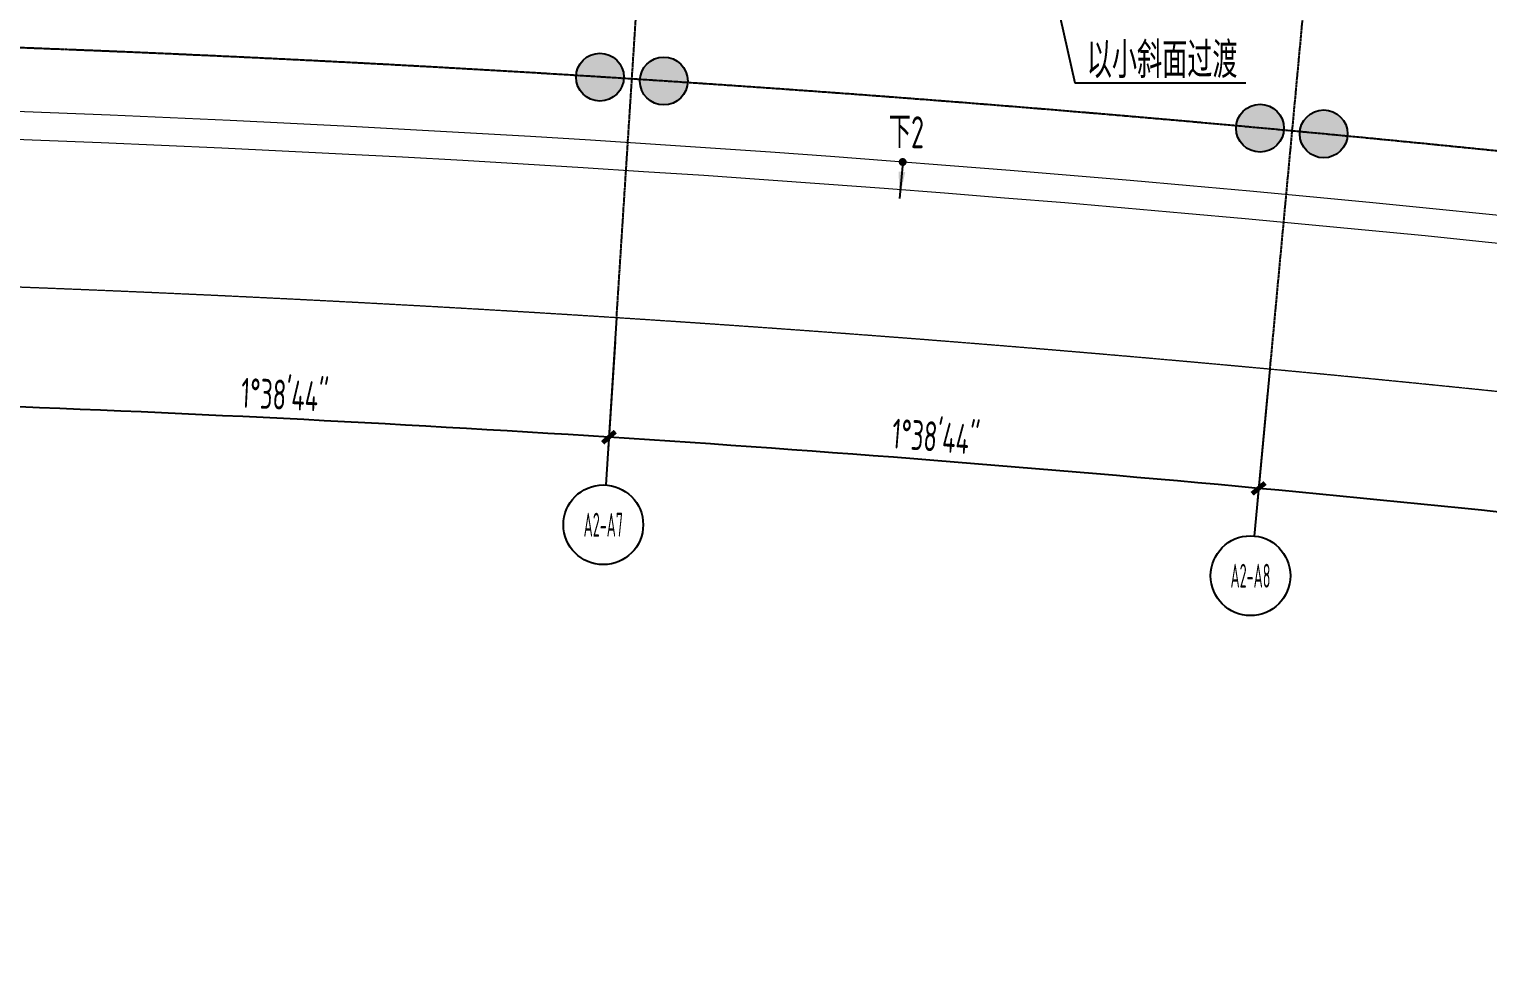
# Model space of a CAD drawing. Header units: millimetres. Extents: x 11639278 to 23698211, y -13072636 to -5537337.
# Drawn here: x 11789721 to 11808014, y -6416767 to -6405050 of the extents above; entities that cross this region are included whole.
import ezdxf
from ezdxf.enums import TextEntityAlignment as Align

# ---------------------------------------------------------------- set-up
doc = ezdxf.new("R2010")
doc.units = ezdxf.units.MM
doc.header["$LTSCALE"] = 10
for name, pattern in [('A2-RG-AXIS$0$CENTER', [2, 1.25, -0.25, 0.25, -0.25]), ('A2-RG-AXIS$0$DOTE', [2.42, 2, -0.2, 0.02, -0.2]), ('A2-RI-F1$0$DOT2', [0.125, 0, -0.125]), ('A2-RI-F1$0$Overhead 1_16_', [2.579687, 1.5875, -0.992188])]:
    doc.linetypes.add(name, pattern=pattern)
for name, color, linetype in [('A2-RG-AXIS$0$A-AXIS', 1, 'Continuous'), ('A2-RG-AXIS$0$A-DIMS-100', 1, 'Continuous'), ('A2-RG-AXIS$0$A-GRID', 1, 'A2-RG-AXIS$0$CENTER'), ('A2-RG-AXIS$0$A-SYMB', 4, 'Continuous'), ('A2-RI-F1$0$$0$AUDIT_D_120618114340-341', 1, 'Continuous'), ('A2-RI-F1$0$A-FLOR-OTLN', 4, 'A2-RI-F1$0$DOT2'), ('A2-RI-F1$0$A-SYMB', 4, 'Continuous'), ('A2-RI-F1$0$A-SYMB-AREA', 4, 'Continuous'), ('A2-RI-F1$0$A-SYMB-NAME', 4, 'Continuous'), ('A2-RI-F1$0$AUDIT_D_120618114340-341', 1, 'Continuous'), ('A2-RS-F1$0$A-HATH-GRAY', 8, 'Continuous'), ('A2-RS-F1$0$A-WALL-CONC', 6, 'Continuous')]:
    doc.layers.add(name, color=color, linetype=linetype)
for name, color, linetype, lineweight in [('A2-RI-F1$0$A-DETL-LLIN', 3, 'Continuous', 5), ('A2-RI-F1$0$A-FLOR-OVHD', 8, 'A2-RI-F1$0$Overhead 1_16_', 5), ('A2-RS-F1$0$A-COLS', 4, 'Continuous', 5)]:
    doc.layers.add(name, color=color, linetype=linetype, lineweight=lineweight)
doc.layers.add('A2-RI-F1$0$A-X-AREA', color=6, linetype='Continuous', plot=False)
doc.styles.add('A2-RG-AXIS$0$ECADI', font='hzs.shx', dxfattribs={"width": 0.7, "bigfont": 'hztxt.shx'})
doc.styles.add('A2-RG-AXIS$0$XD2008', font='hzs.shx', dxfattribs={"width": 0.7, "bigfont": 'hztxt.shx'})
doc.styles.add('A2-RI-F1$0$ECADI', font='hzs.shx', dxfattribs={"width": 0.7, "bigfont": 'hztxt.shx'})
doc.dimstyles.new('A2-RG-AXIS$0$XD150', dxfattribs={"dimscale": 300, "dimtxt": 2.5, "dimasz": 1.5, "dimexe": 1, "dimexo": 2, "dimgap": 0.5, "dimtad": 1, "dimdec": 0, "dimdsep": 46, "dimtxsty": 'A2-RG-AXIS$0$XD2008', "dimcen": 2.5, "dimclrt": 4, "dimaunit": 1, "dimadec": 3, "dimazin": 0, "dimtfac": 1, "dimtdec": 0, "dimtmove": 2, "dimatfit": 3, "dimfxl": 0, "dimtolj": 1, "dimtzin": 0, "dimarcsym": 0})

# ---------------------------------------------------------------- blocks, each defined once
blk = doc.blocks.new('A2-RG-AXIS$0$ECADI-TAG-GRID')
at = {"color": 13}
blk.add_circle((0, 0), 5, dxfattribs=at)
at = {"style": 'A2-RG-AXIS$0$ECADI', "width": 0.7}
blk.add_attdef('GRID', text='', height=5, dxfattribs=at).set_placement((0, 0), align=Align.MIDDLE)
blk = doc.blocks.new('A2-RG-AXIS$0$_ArchTick')
at = {"color": 0, "linetype": 'ByBlock', "const_width": 0.4}
blk.add_lwpolyline([(-0.5, -0.5), (0.5, 0.5)], dxfattribs=at)
blk = doc.blocks.new('*D493')
at = {"layer": 'A2-RG-AXIS$0$A-DIMS-100', "color": 0, "lineweight": -2, "ltscale": 3, "transparency": 16777216}
for p, q in [((11788872, -6408559), (11788824, -6409908)), ((11797069, -6408968), (11796982, -6410315))]:
    blk.add_line(p, q, dxfattribs=at)
blk.add_arc((11778731, -6694179), 284600, 86.32117, 87.96659, dxfattribs=at)
at = {"layer": 'Defpoints', "color": 0, "ltscale": 3, "transparency": 16777216}
for p in [(11788882, -6408259), (11797088, -6408668), (11794272, -6410003), (11778731, -6694179)]:
    blk.add_point(p, dxfattribs=at)
at = {"layer": 'A2-RG-AXIS$0$A-DIMS-100', "color": 0, "lineweight": -2, "ltscale": 3, "transparency": 16777216, "xscale": 150, "yscale": 150, "zscale": 150}
for p, rotation in [((11788829, -6409758), 177.9665933294709), ((11796992, -6410165), 356.3211745693902)]:
    blk.add_blockref('A2-RG-AXIS$0$_ArchTick', p, dxfattribs=dict(at, rotation=rotation))
at = {"layer": 'A2-RG-AXIS$0$A-DIMS-100', "color": 4, "ltscale": 3, "transparency": 16777216, "insert": (11792927, -6409634), "char_height": 375, "attachment_point": 5, "rotation": 357.1439, "style": 'A2-RG-AXIS$0$XD2008'}
blk.add_mtext('\\A1;1°38\'44"', dxfattribs=at)
blk = doc.blocks.new('*D495')
at = {"layer": 'A2-RG-AXIS$0$A-DIMS-100', "color": 0, "lineweight": -2, "ltscale": 3, "transparency": 16777216}
for p, q in [((11797069, -6408968), (11796982, -6410315)), ((11805251, -6409612), (11805125, -6410956))]:
    blk.add_line(p, q, dxfattribs=at)
blk.add_arc((11778731, -6694179), 284600, 84.67576, 86.32117, dxfattribs=at)
at = {"layer": 'Defpoints', "color": 0, "ltscale": 3, "transparency": 16777216}
for p in [(11797088, -6408668), (11805278, -6409313), (11802425, -6410567), (11778731, -6694179)]:
    blk.add_point(p, dxfattribs=at)
at = {"layer": 'A2-RG-AXIS$0$A-DIMS-100', "color": 0, "lineweight": -2, "ltscale": 3, "transparency": 16777216, "xscale": 150, "yscale": 150, "zscale": 150}
for p, rotation in [((11796992, -6410165), 176.3211745693895), ((11805139, -6410807), 354.6757558073726)]:
    blk.add_blockref('A2-RG-AXIS$0$_ArchTick', p, dxfattribs=dict(at, rotation=rotation))
at = {"layer": 'A2-RG-AXIS$0$A-DIMS-100', "color": 4, "ltscale": 3, "transparency": 16777216, "insert": (11801091, -6410159), "char_height": 375, "attachment_point": 5, "rotation": 355.4985, "style": 'A2-RG-AXIS$0$XD2008'}
blk.add_mtext('\\A1;1°38\'44"', dxfattribs=at)
blk = doc.blocks.new('*D497')
at = {"layer": 'A2-RG-AXIS$0$A-DIMS-100', "color": 0, "lineweight": -2, "ltscale": 3, "transparency": 16777216}
for p, q in [((11805251, -6409612), (11805125, -6410956)), ((11813411, -6410491), (11813247, -6411831))]:
    blk.add_line(p, q, dxfattribs=at)
blk.add_arc((11778731, -6694179), 284600, 83.03033, 84.67575, dxfattribs=at)
at = {"layer": 'Defpoints', "color": 0, "ltscale": 3, "transparency": 16777216}
for p in [(11805278, -6409313), (11813447, -6410193), (11810559, -6411364), (11778731, -6694179)]:
    blk.add_point(p, dxfattribs=at)
at = {"layer": 'A2-RG-AXIS$0$A-DIMS-100', "color": 0, "lineweight": -2, "ltscale": 3, "transparency": 16777216, "xscale": 150, "yscale": 150, "zscale": 150}
for p, rotation in [((11805139, -6410807), 174.6757533726868), ((11813265, -6411682), 353.0303346106688)]:
    blk.add_blockref('A2-RG-AXIS$0$_ArchTick', p, dxfattribs=dict(at, rotation=rotation))
at = {"layer": 'A2-RG-AXIS$0$A-DIMS-100', "color": 4, "ltscale": 3, "transparency": 16777216, "insert": (11809237, -6410919), "char_height": 375, "attachment_point": 5, "rotation": 353.853, "style": 'A2-RG-AXIS$0$XD2008'}
blk.add_mtext('\\A1;1°38\'44"', dxfattribs=at)
blk = doc.blocks.new('A2-RS-F1$0$Round Column - 600 mm Diameter-1753088-PARCEL 14  一层平面 - 公共教室 FIRST FLOOR PLAN - PUBLIC CLASSROOMS')
at = {"layer": 'A2-RS-F1$0$A-HATH-GRAY'}
blk.add_hatch(color=256, dxfattribs=at).paths.add_polyline_path([(300, 0, 0.414214), (0, 300, 0.414214), (-300, 0, 1)])
at = {"layer": 'A2-RS-F1$0$A-WALL-CONC'}
blk.add_circle((0, 0), 300, dxfattribs=at)
blk = doc.blocks.new('A2-RS-F1')
at = {"layer": 'A2-RS-F1$0$A-HATH-GRAY', "ltscale": 3}
h = blk.add_hatch(color=256, dxfattribs=at)
h.paths.add_polyline_path([(11790491, -6377046), (11789491, -6377011), (11789445, -6378310), (11790445, -6378346)], flags=16)
h.paths.add_polyline_path([(11794711, -6377236), (11794112, -6377197), (11794061, -6377996), (11794660, -6378034)], flags=0)
h.paths.add_polyline_path([(11794483, -6380779), (11793885, -6380740), (11793833, -6381539), (11794432, -6381577)], flags=0)
h.paths.add_polyline_path([(11793887, -6390061), (11793288, -6390022), (11793236, -6390821), (11793835, -6390859)], flags=0)
h.paths.add_polyline_path([(11793659, -6393604), (11793060, -6393565), (11793009, -6394364), (11793607, -6394402)], flags=0)
h.paths.add_polyline_path([(11789926, -6392936), (11788927, -6392901), (11788881, -6394200), (11789880, -6394236)], flags=16)
h.paths.add_polyline_path([(11781272, -6392739), (11780272, -6392732), (11780263, -6394032), (11781263, -6394039)], flags=16)
h.paths.add_polyline_path([(11772615, -6392791), (11771616, -6392812), (11771644, -6394112), (11772644, -6394090)], flags=16)
h.paths.add_polyline_path([(11771836, -6400549, 1), (11772736, -6400549, 1)])
h.paths.add_polyline_path([(11789602, -6400664, 1), (11788702, -6400664, 1)], flags=0)
h.paths.add_polyline_path([(11797126, -6401084, 1), (11798026, -6401084, 1)], flags=0)
h.paths.add_polyline_path([(11772267, -6376895), (11771267, -6376916), (11771295, -6378216), (11772295, -6378194)], flags=16)
h.paths.add_polyline_path([(11781380, -6376840), (11780380, -6376832), (11780371, -6378133), (11781371, -6378140)], flags=16)
h.paths.add_polyline_path([(11752826, -6385566), (11752029, -6385629), (11752188, -6387623), (11752985, -6387560)], flags=17)
h.paths.add_polyline_path([(11757363, -6385213), (11756565, -6385276), (11756724, -6387270), (11757521, -6387205)], flags=17)
h.paths.add_polyline_path([(11762965, -6393141), (11763031, -6394440), (11764030, -6394389), (11763964, -6393090)])
h.paths.add_polyline_path([(11793009, -6394364), (11793607, -6394402), (11793659, -6393604), (11793060, -6393565)], flags=17)
h.paths.add_polyline_path([(11793236, -6390821), (11793835, -6390859), (11793887, -6390061), (11793288, -6390022)], flags=17)
h.paths.add_polyline_path([(11793833, -6381539), (11794432, -6381577), (11794483, -6380779), (11793885, -6380740)], flags=17)
h.paths.add_polyline_path([(11794061, -6377996), (11794660, -6378034), (11794711, -6377236), (11794112, -6377197)], flags=17)
h.paths.add_polyline_path([(11762160, -6377261), (11762226, -6378560), (11763225, -6378509), (11763159, -6377211)], flags=17)
edge = h.paths.add_edge_path(flags=16)
edge.add_arc((11772286, -6400549), 450, 0, 360)
edge = h.paths.add_edge_path(flags=16)
edge.add_arc((11789152, -6400664), 450, 0, 360)
edge = h.paths.add_edge_path()
edge.add_arc((11763857, -6400856), 450, 0, 360)
edge = h.paths.add_edge_path(flags=17)
edge.add_arc((11797576, -6401084), 450, 0, 360)
edge = h.paths.add_edge_path()
edge.add_arc((11755441, -6401404), 450, 0, 360)
h.paths.add_polyline_path([(11756756, -6377587), (11756915, -6379580), (11756117, -6379644), (11755959, -6377650)], flags=17)
h.paths.add_polyline_path([(11757323, -6394797), (11758120, -6394731), (11758001, -6393238), (11757204, -6393301)])
h.paths.add_polyline_path([(11752786, -6395149), (11753584, -6395086), (11753449, -6393391), (11752652, -6393455)])
h.paths.add_polyline_path([(11751581, -6379997), (11752378, -6379934), (11752220, -6377940), (11751422, -6378003)])
edge = h.paths.add_edge_path()
edge.add_line((11771616, -6392813), (11771644, -6394112))
edge.add_line((11771644, -6394112), (11772644, -6394090))
edge.add_line((11772644, -6394090), (11772615, -6392791))
edge.add_line((11772615, -6392791), (11771616, -6392812))
edge.add_line((11780272, -6392732), (11780263, -6394032))
edge.add_line((11780263, -6394032), (11781263, -6394039))
edge.add_line((11781263, -6394039), (11781272, -6392739))
edge.add_line((11781272, -6392739), (11780272, -6392732))
edge.add_line((11788927, -6392901), (11788881, -6394200))
edge.add_line((11788881, -6394200), (11789880, -6394236))
edge.add_line((11789880, -6394236), (11789926, -6392936))
edge.add_line((11789926, -6392936), (11788927, -6392901))
edge.add_line((11789491, -6377011), (11789445, -6378310))
edge.add_line((11789445, -6378310), (11790445, -6378346))
edge.add_line((11790445, -6378346), (11790491, -6377046))
edge.add_line((11790491, -6377046), (11789491, -6377011))
edge.add_line((11780380, -6376833), (11780371, -6378133))
edge.add_line((11780371, -6378133), (11781371, -6378140))
edge.add_line((11781371, -6378140), (11781380, -6376840))
edge.add_line((11781380, -6376840), (11780380, -6376832))
edge.add_line((11771267, -6376917), (11771295, -6378216))
edge.add_line((11771295, -6378216), (11772295, -6378194))
edge.add_line((11772295, -6378194), (11772267, -6376895))
edge.add_line((11772267, -6376895), (11771267, -6376916))
edge.add_line((11756724, -6387270), (11757521, -6387205))
edge.add_line((11756565, -6385276), (11757363, -6385213))
edge.add_line((11756565, -6385276), (11756724, -6387270))
edge.add_line((11752188, -6387623), (11752985, -6387560))
edge.add_line((11752029, -6385629), (11752826, -6385566))
edge.add_line((11752029, -6385629), (11752188, -6387623))
edge.add_line((11752826, -6385566), (11752985, -6387560))
edge.add_line((11757362, -6385205), (11757521, -6387205))
edge = h.paths.add_edge_path()
edge.add_arc((11847549, -6408655), 450, 0, 360)
h.paths.add_polyline_path([(11818747, -6372607), (11817357, -6372439), (11817139, -6374226), (11818529, -6374394)])
h.paths.add_polyline_path([(11827964, -6373889), (11826580, -6373681), (11826310, -6375461), (11827695, -6375669)])
h.paths.add_polyline_path([(11837141, -6375435), (11835763, -6375187), (11835442, -6376958), (11836820, -6377206)])
h.paths.add_polyline_path([(11814457, -6396162), (11815847, -6396332), (11816041, -6394744), (11814651, -6394573)])
h.paths.add_polyline_path([(11851385, -6401917), (11850605, -6401738), (11850371, -6402710), (11851151, -6402890)])
h.paths.add_polyline_path([(11846960, -6400859), (11846180, -6400679), (11845946, -6401652), (11846725, -6401831)])
h.paths.add_polyline_path([(11841338, -6400630), (11839968, -6400341), (11840298, -6398776), (11841668, -6399064)])
h.paths.add_polyline_path([(11831506, -6398704), (11832883, -6398953), (11833168, -6397379), (11831791, -6397129)])
h.paths.add_polyline_path([(11823000, -6397310), (11824384, -6397520), (11824624, -6395938), (11823240, -6395728)])
h.paths.add_polyline_path([(11806985, -6395311), (11806189, -6395237), (11806300, -6394042), (11807096, -6394116)])
h.paths.add_polyline_path([(11800592, -6394829), (11801191, -6394867), (11801242, -6394069), (11800643, -6394030)])
h.paths.add_polyline_path([(11793009, -6394364), (11793607, -6394402), (11793659, -6393604), (11793060, -6393565)], flags=17)
h.paths.add_polyline_path([(11800820, -6391286), (11801419, -6391324), (11801470, -6390526), (11800871, -6390487)])
h.paths.add_polyline_path([(11793236, -6390821), (11793835, -6390859), (11793887, -6390061), (11793288, -6390022)], flags=17)
h.paths.add_polyline_path([(11853037, -6395064), (11853271, -6394091), (11852492, -6393912), (11852257, -6394884)])
h.paths.add_polyline_path([(11854912, -6387286), (11855146, -6386314), (11854366, -6386134), (11854132, -6387107)])
h.paths.add_polyline_path([(11846269, -6377243), (11844899, -6376956), (11844527, -6378717), (11845898, -6379005)])
h.paths.add_polyline_path([(11848612, -6394005), (11848846, -6393033), (11848067, -6392853), (11847832, -6393825)])
h.paths.add_polyline_path([(11850486, -6386227), (11850721, -6385255), (11849941, -6385076), (11849707, -6386048)])
h.paths.add_polyline_path([(11843712, -6384523), (11844299, -6384647), (11844423, -6384060), (11843836, -6383936)])
h.paths.add_polyline_path([(11842062, -6392351), (11842649, -6392475), (11842773, -6391888), (11842185, -6391764)])
h.paths.add_polyline_path([(11808357, -6373042), (11808955, -6373098), (11809029, -6372301), (11808432, -6372246)])
h.paths.add_polyline_path([(11793833, -6381539), (11794432, -6381577), (11794483, -6380779), (11793885, -6380740)], flags=17)
h.paths.add_polyline_path([(11801417, -6382005), (11802015, -6382043), (11802067, -6381245), (11801468, -6381206)])
h.paths.add_polyline_path([(11801644, -6378462), (11802243, -6378500), (11802294, -6377702), (11801696, -6377663)])
h.paths.add_polyline_path([(11794061, -6377996), (11794660, -6378034), (11794711, -6377236), (11794112, -6377197)], flags=17)
h.paths.add_polyline_path([(11808460, -6379480), (11807664, -6379406), (11807775, -6378211), (11808572, -6378285)])
edge = h.paths.add_edge_path(flags=16)
edge.add_arc((11772286, -6400549), 450, 0, 360)
edge = h.paths.add_edge_path(flags=17)
edge.add_arc((11789152, -6400664), 450, 0, 360)
edge = h.paths.add_edge_path(flags=17)
edge.add_arc((11797576, -6401084), 450, 0, 360)
edge = h.paths.add_edge_path()
edge.add_arc((11805984, -6401746), 450, 0, 360)
edge = h.paths.add_edge_path()
edge.add_arc((11814369, -6402649), 450, 0, 360)
edge = h.paths.add_edge_path()
edge.add_arc((11822726, -6403793), 450, 0, 360)
edge = h.paths.add_edge_path()
edge.add_arc((11831046, -6405176), 450, 0, 360)
edge = h.paths.add_edge_path()
edge.add_arc((11839323, -6406797), 450, 0, 360)
edge = h.paths.add_edge_path(flags=17)
edge.add_line((11771616, -6392813), (11771644, -6394112))
edge.add_line((11771644, -6394112), (11772644, -6394090))
edge.add_line((11772644, -6394090), (11772615, -6392791))
edge.add_line((11772615, -6392791), (11771616, -6392812))
edge.add_line((11780272, -6392732), (11780263, -6394032))
edge.add_line((11780263, -6394032), (11781263, -6394039))
edge.add_line((11781263, -6394039), (11781272, -6392739))
edge.add_line((11781272, -6392739), (11780272, -6392732))
edge.add_line((11788927, -6392901), (11788881, -6394200))
edge.add_line((11788881, -6394200), (11789880, -6394236))
edge.add_line((11789880, -6394236), (11789926, -6392936))
edge.add_line((11789926, -6392936), (11788927, -6392901))
edge.add_line((11789491, -6377011), (11789445, -6378310))
edge.add_line((11789445, -6378310), (11790445, -6378346))
edge.add_line((11790445, -6378346), (11790491, -6377046))
edge.add_line((11790491, -6377046), (11789491, -6377011))
edge.add_line((11780380, -6376833), (11780371, -6378133))
edge.add_line((11780371, -6378133), (11781371, -6378140))
edge.add_line((11781371, -6378140), (11781380, -6376840))
edge.add_line((11781380, -6376840), (11780380, -6376832))
edge.add_line((11771267, -6376917), (11771295, -6378216))
edge.add_line((11771295, -6378216), (11772295, -6378194))
edge.add_line((11772295, -6378194), (11772267, -6376895))
edge.add_line((11772267, -6376895), (11771267, -6376916))
edge = h.paths.add_edge_path()
edge.add_arc((11780720, -6400485), 450, 0, 360)
at = {"layer": 'A2-RS-F1$0$A-COLS'}
for p, rotation in [((11796879, -6405651), 356.5348167362808), ((11797680, -6405700), 356.5348167362808), ((11805157, -6406291), 354.8419424217699), ((11805955, -6406363), 354.8419424217699)]:
    blk.add_blockref('A2-RS-F1$0$Round Column - 600 mm Diameter-1753088-PARCEL 14  一层平面 - 公共教室 FIRST FLOOR PLAN - PUBLIC CLASSROOMS', p, dxfattribs=dict(at, rotation=rotation))
blk = doc.blocks.new('A2-RI-F1$0$5erhfh')
at = {"layer": 'A2-RI-F1$0$A-SYMB-AREA', "style": 'A2-RI-F1$0$ECADI', "width": 0.7}
blk.add_attdef('340M2', text='', height=2.5, dxfattribs=at).set_placement((0, 1.25), align=Align.MIDDLE_LEFT)
at = {"layer": 'A2-RI-F1$0$A-SYMB-NAME', "style": 'A2-RI-F1$0$ECADI', "width": 0.7}
blk.add_attdef('CHINESENAME', (-12.29, 3.09), '', height=4.5, dxfattribs=at)
blk = doc.blocks.new('A2-RI-F1')
at = {"layer": 'A2-RI-F1$0$$0$AUDIT_D_120618114340-341', "extrusion": (0, 0, -1), "const_width": 50}
blk.add_lwpolyline([(-11800655.2, -6406729.7, 1), (-11800695.9, -6406700.6, 1)], format="xyb", close=True, dxfattribs=at)
at = {"layer": 'A2-RI-F1$0$$0$AUDIT_D_120618114340-341', "extrusion": (0, 0, -1)}
blk.add_solid([(-11800707.3, -6406840.8), (-11800623.5, -6406833.8), (-11800637.4, -6407172.9)], dxfattribs=at)
at = {"layer": 'A2-RI-F1$0$A-DETL-LLIN'}
for radius, start, end in [(288331.1, 76.215082, 95.414121), (287981.1, 76.179316, 95.471361)]:
    blk.add_arc((11778725.6, -6694209.5), radius, start, end, dxfattribs=at)
at = {"layer": 'A2-RI-F1$0$A-FLOR-OTLN', "ltscale": 1000}
blk.add_lwpolyline([(11814764.2, -6394127.4), (11817357.4, -6372440.5, -0.0249426), (11849205.6, -6377886.4), (11848159.2, -6382228.1), (11851284.2, -6382919.5), (11850720.9, -6385256.6), (11855146, -6386315.4), (11851150.8, -6402891.1), (11849876.5, -6402592.9), (11848102.5, -6409766.8, 0.0804175), (11754733.7, -6402413.9), (11754132.4, -6395046.4), (11752786.4, -6395150.9), (11751422.5, -6378004.8), (11756208, -6377631.7), (11756045.3, -6375586.8, -0.0389379), (11805715.9, -6375922.1), (11805966.1, -6372030.7, -0.0060163), (11817268.4, -6373184.4, -0.0060163)], format="xyb", dxfattribs=at)
at = {"layer": 'A2-RI-F1$0$A-FLOR-OVHD', "ltscale": 0.3}
blk.add_arc((11778730.7, -6694178.7), 286100, 75.843269, 95.390058, dxfattribs=at)
at = {"layer": 'A2-RI-F1$0$A-SYMB'}
blk.add_lwpolyline([(11804979.4, -6405728.2), (11802839.3, -6405728.2), (11802118.4, -6402522.9)], dxfattribs=at)
at = {"layer": 'A2-RI-F1$0$A-X-AREA'}
for points in [[(11850108.4, -6402699.1), (11851187.8, -6402951), (11855206.3, -6386278.4), (11850781.2, -6385219.6), (11851344.3, -6382881.6), (11848219.6, -6382189), (11849265.8, -6377848.6, 0.0249961), (11817313.7, -6372383.5), (11817247, -6372928.9, 0.0063305), (11805733, -6371757.5), (11805482.7, -6375649.8, 0.0389275), (11755776, -6375354), (11755954.7, -6377600.2), (11751368.6, -6377957.4), (11752740.6, -6395204.6), (11753887.3, -6395115.2), (11754504.9, -6402683.7, -0.0809284), (11848284.8, -6410068.7), (11850119.8, -6402650.4)], [(11817296.7, -6372934.6, 0.0063579), (11805733, -6371757.5), (11805482.7, -6375649.8, 0.0389275), (11755776, -6375354), (11755958.6, -6377650.1), (11751422.4, -6378003.4), (11752786.4, -6395150.9), (11753883.2, -6395065.3), (11754504.9, -6402683.7, -0.0809284), (11848284.8, -6410068.7), (11850119.8, -6402650.4), (11851150.8, -6402891.1), (11855146, -6386315.4), (11850720.9, -6385256.6), (11851283.7, -6382919.4), (11848159.1, -6382226.8), (11849205.2, -6377886.3, 0.0249184), (11817357.2, -6372439.1), (11817296.6, -6372935)]]:
    blk.add_lwpolyline(points, format="xyb", dxfattribs=at)
at = {"layer": 'A2-RI-F1$0$AUDIT_D_120618114340-341'}
blk.add_line((11800675.6, -6406715.1), (11800637.4, -6407172.9), dxfattribs=at)
blk.add_blockref('A2-RS-F1', (0, 0))
ref = blk.add_blockref('A2-RI-F1$0$5erhfh', (11804213.7, -6405971.2), dxfattribs=dict(xscale=100, yscale=100, zscale=100))
ref.add_attrib('CHINESENAME', '以小斜面过渡', (11802984.5, -6405662.4), dxfattribs={"layer": 'A2-RI-F1$0$A-SYMB-NAME', "height": 450, "style": 'A2-RI-F1$0$ECADI', "width": 0.7})
ref = blk.add_blockref('A2-RI-F1$0$5erhfh', (11801729.3, -6406850.4), dxfattribs=dict(xscale=100, yscale=100, zscale=100))
ref.add_attrib('CHINESENAME', '下2', (11800500.1, -6406541.6), dxfattribs={"layer": 'A2-RI-F1$0$A-SYMB-NAME', "height": 400, "style": 'A2-RI-F1$0$ECADI', "width": 0.7})
blk = doc.blocks.new('A2-RG-AXIS')
at = {"layer": 'A2-RG-AXIS$0$A-AXIS', "ltscale": 3}
for p, q in [((11797087.9, -6408668.2), (11796953.2, -6410763.9)), ((11805278.5, -6409313.1), (11805083.6, -6411404))]:
    blk.add_line(p, q, dxfattribs=at)
at = {"layer": 'A2-RG-AXIS$0$A-GRID', "linetype": 'A2-RG-AXIS$0$DOTE'}
for p, q in [((11809008.7, -6369286.5), (11805278.5, -6409313.1)), ((11797087.9, -6408668.2), (11798031.1, -6393998.6))]:
    blk.add_line(p, q, dxfattribs=at)
for radius in [293700, 289100]:
    blk.add_arc((11778730.7, -6694178.7), radius, 75.589281, 95.407645, dxfattribs=at)
at = {"layer": 'A2-RG-AXIS$0$A-SYMB'}
ref = blk.add_blockref('A2-RG-AXIS$0$ECADI-TAG-GRID', (11796921.1, -6411262.9), dxfattribs=dict(at, xscale=100, yscale=100, zscale=100))
ref.add_attrib('GRID', 'A2-A7', dxfattribs={"layer": '0', "extrusion": (0, 0, -1), "height": 300, "style": 'A2-RG-AXIS$0$ECADI', "text_generation_flag": 2, "width": 0.5}).set_placement((-11796921.1, -6411262.9), align=Align.MIDDLE)
ref = blk.add_blockref('A2-RG-AXIS$0$ECADI-TAG-GRID', (11805037.2, -6411901.9), dxfattribs=dict(at, xscale=100, yscale=100, zscale=100))
ref.add_attrib('GRID', 'A2-A8', dxfattribs={"layer": '0', "extrusion": (0, 0, -1), "height": 300, "style": 'A2-RG-AXIS$0$ECADI', "text_generation_flag": 2, "width": 0.5}).set_placement((-11805037.2, -6411901.9), align=Align.MIDDLE)
at = {"layer": 'A2-RG-AXIS$0$A-DIMS-100', "ltscale": 3}
for base, p1, p2, picture, middle in [((11794272.1, -6410003.4), (11788882.2, -6408258.9), (11797087.9, -6408668.2), '*D493', (11792926.6, -6409634.4)), ((11802425.5, -6410566.8), (11797087.9, -6408668.2), (11805278.5, -6409313.1), '*D495', (11801091.2, -6410159.3)), ((11810559.4, -6411364.1), (11813447.2, -6410192.8), (11805278.5, -6409313.1), '*D497', (11809237.3, -6410918.5))]:
    dim = blk.add_angular_dim_3p(base=base, center=(11778730.7, -6694178.7), p1=p1, p2=p2, dimstyle='A2-RG-AXIS$0$XD150', override={"dimscale": 150, "dimasz": 1, "dimblk": 'A2-RG-AXIS$0$_ArchTick', "dimadec": 4}, dxfattribs=at)
    dim.commit()
    dim.dimension.update_dxf_attribs({"geometry": picture, "text_midpoint": middle})

msp = doc.modelspace()

# ---------------------------------------------------------------- block references
for name in ['A2-RI-F1', 'A2-RG-AXIS', 'A2-RS-F1']:
    msp.add_blockref(name, (0, 0))

doc.saveas('drawing.dxf')
